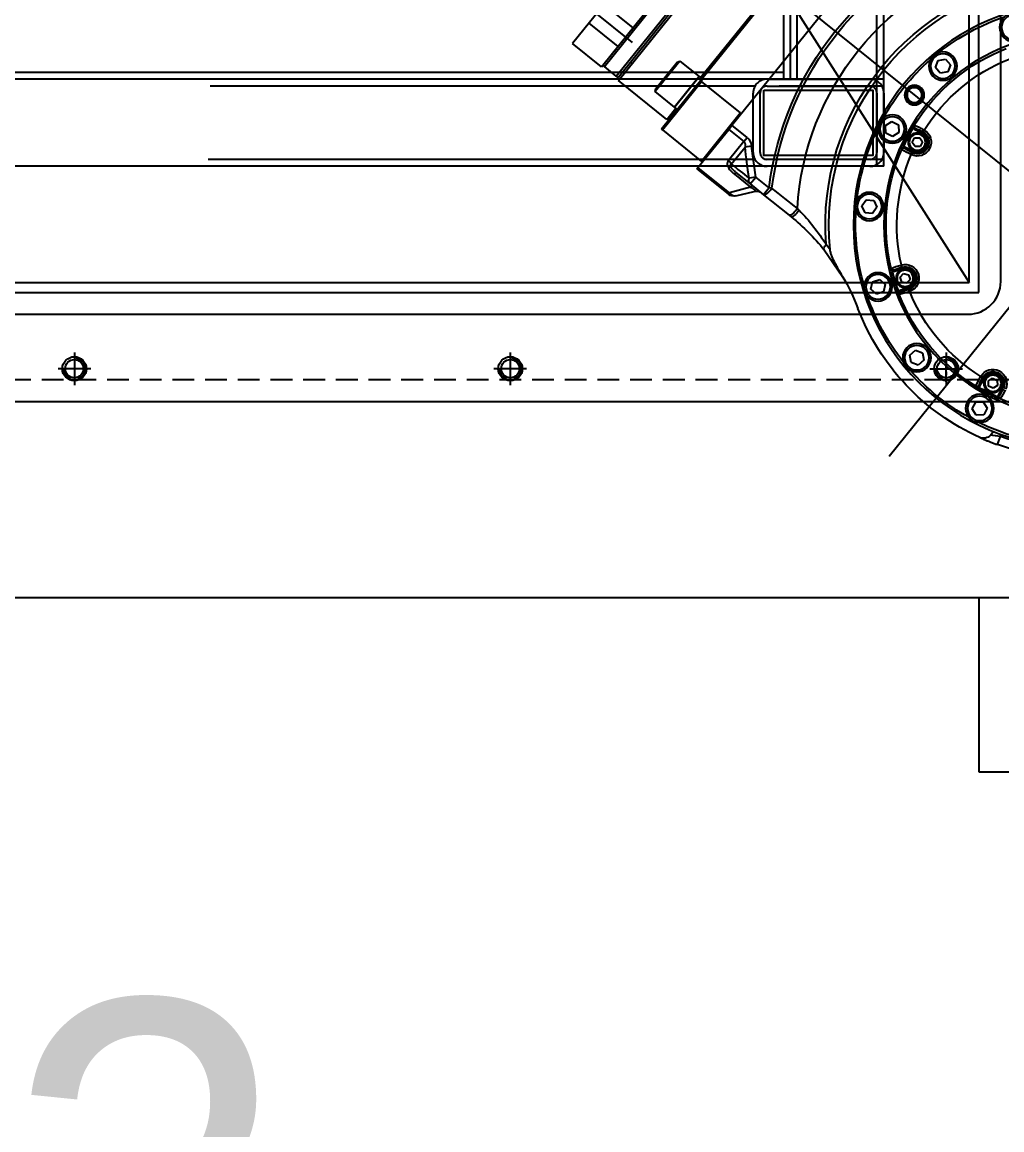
# Model space of a CAD drawing. Header units: millimetres. Extents: x 10462777 to 22643323, y 453826 to 1389191.
# Drawn here: x 11278695 to 11279144, y 584211 to 584719 of the extents above; entities that cross this region are included whole.
import ezdxf

# ---------------------------------------------------------------- set-up
doc = ezdxf.new("R2010")
doc.units = ezdxf.units.MM
doc.header["$LTSCALE"] = 200
doc.header["$MEASUREMENT"] = 0
doc.header["$PDMODE"] = 35
doc.header["$PDSIZE"] = -5
for name, pattern in [('CENTER', [2, 1.25, -0.25, 0.25, -0.25]), ('CENTER2', [1.125, 0.75, -0.125, 0.125, -0.125]), ('HIDDEN', [3.75, 2.5, -1.25]), ('PHANTOM', [2.5, 1.25, -0.25, 0.25, -0.25, 0.25, -0.25])]:
    doc.linetypes.add(name, pattern=pattern)
doc.layers.get('0').update_dxf_attribs({"linetype": 'CONTINUOUS'})
doc.layers.get('DEFPOINTS').update_dxf_attribs({"linetype": 'CONTINUOUS'})
for name, color, linetype in [('$DDT_AUDIT_GENERATED_(276)', 7, 'CONTINUOUS'), ('1', 1, 'CENTER'), ('3 Hidden', 3, 'HIDDEN'), ('7', 7, 'CONTINUOUS'), ('A290-7329-X511', 7, 'CONTINUOUS'), ('A290-7329-X512', 7, 'CONTINUOUS'), ('CL', 3, 'CONTINUOUS'), ('DR1438-001-010-001', 7, 'CONTINUOUS'), ('DV4_Default', 7, 'CONTINUOUS'), ('HL', 2, 'HIDDEN'), ('LIBRL_A6-BA-12X4', 7, 'CONTINUOUS'), ('LIBRL_A6-BA-5X16', 7, 'CONTINUOUS'), ('LIBRL_A6-BA-8X35', 7, 'CONTINUOUS'), ('LIBRL_A97L-0001-', 7, 'CONTINUOUS')]:
    doc.layers.add(name, color=color, linetype=linetype)
doc.layers.add('LAYOUT', color=8, linetype='CONTINUOUS', lineweight=25)
doc.layers.add('외형선(ISO)', color=7, linetype='CONTINUOUS', lineweight=50)
doc.styles.get("Standard").update_dxf_attribs({"font": 'SYMBOL'})
doc.dimstyles.new('DS ROBOTEC', dxfattribs={"dimscale": 0, "dimtxt": 2.5, "dimasz": 2.5, "dimexe": 0.3, "dimexo": 0.3, "dimgap": 0.5, "dimtad": 1, "dimzin": 9, "dimdsep": 46, "dimtxsty": 'Standard', "dimblk": 'OPEN', "dimcen": 0, "dimclrd": 4, "dimclre": 4, "dimclrt": 110, "dimazin": 2, "dimtm": 1.5, "dimtfac": 1, "dimtmove": 0, "dimatfit": 3, "dimldrblk": 'OPEN', "dimfxl": 1, "dimtfill": 1, "dimtolj": 1, "dimlwd": -1, "dimlwe": -1, "dimarcsym": 0})

# ---------------------------------------------------------------- blocks, each defined once
blk = doc.blocks.new('A$C0CF62632')
at = {"color": 4}
for p, q in [((25.88, 873.59), (25.88, 457.59)), ((25.88, 873.59), (490.88, 873.59)), ((25.88, 833.59), (490.88, 833.59)), ((65.88, 457.59), (65.88, 833.59)), ((65.88, 830.59), (65.88, 833.59)), ((68.88, 457.59), (68.88, 833.59)), ((71.88, 457.59), (71.88, 833.59)), ((71.88, 830.59), (490.88, 830.59))]:
    blk.add_line(p, q, dxfattribs=at)
at = {"color": 0}
blk.add_lwpolyline([(80.88, 838.59), (30.88, 838.59), (30.88, 868.59), (80.88, 868.59)], close=True, dxfattribs=at)
at = {"layer": '3 Hidden', "color": 4, "linetype": 'HIDDEN'}
for p, q in [((25.88, 870.39), (73.93, 870.39)), ((32.28, 873.59), (79.48, 873.59)), ((32.28, 870.39), (79.48, 870.39)), ((25.88, 839.99), (25.88, 867.19)), ((29.08, 839.99), (29.08, 867.19)), ((82.68, 867.19), (82.68, 839.99)), ((85.88, 867.19), (85.88, 839.99)), ((25.88, 836.79), (73.93, 836.79)), ((79.48, 836.79), (32.28, 836.79)), ((79.48, 833.59), (32.28, 833.59))]:
    blk.add_line(p, q, dxfattribs=at)
at = {"layer": '3 Hidden', "color": 0, "linetype": 'HIDDEN'}
blk.add_line((30.88, 839.99), (30.88, 868.59), dxfattribs=at)
at = {"layer": '3 Hidden', "color": 4, "linetype": 'HIDDEN'}
for centre, radius, start, end in [((32.28, 867.19), 6.4, 90, 180), ((32.28, 867.19), 3.2, 90, 180), ((79.48, 867.19), 6.4, 0, 90), ((79.48, 867.19), 3.2, 0, 90), ((32.28, 839.99), 6.4, 180, 270), ((32.28, 839.99), 3.2, 180, 270), ((79.48, 839.99), 6.4, 270, 360), ((79.48, 839.99), 3.2, 270, 360)]:
    blk.add_arc(centre, radius, start, end, dxfattribs=at)
at = {"layer": '7', "color": 7, "linetype": 'HIDDEN', "ltscale": 0.5}
blk.add_line((29.08, 873.59), (29.08, 41.59), dxfattribs=at)
at = {"layer": '7', "color": 0, "linetype": 'HIDDEN', "ltscale": 0.5}
for p, q in [((85.88, 870.39), (490.88, 870.39)), ((85.02, 836.79), (490.88, 836.79))]:
    blk.add_line(p, q, dxfattribs=at)
blk = doc.blocks.new('A$C5CE01415')
for points in [[(24.34, 117.5), (24.34, 107.5), (29.34, 112.5)], [(139.34, 117.5), (139.34, 107.5), (134.34, 112.5)], [(7.84, 105), (7.34, 105.5), (7.34, 100), (7.84, 100)], [(14.34, 105), (7.84, 105), (7.84, 100), (9.34, 100)], [(156.34, 105), (162.84, 105), (162.84, 100), (161.34, 100)], [(162.84, 105), (163.34, 105.5), (163.34, 100), (162.84, 100)], [(7.84, 60), (7.34, 60), (7.34, 54.5), (7.84, 55)], [(9.34, 60), (7.84, 60), (7.84, 55), (14.34, 55)], [(161.34, 60), (162.84, 60), (162.84, 55), (156.34, 55)], [(162.84, 60), (163.34, 60), (163.34, 54.5), (162.84, 55)], [(24.34, 52.5), (24.34, 42.5), (29.34, 47.5)], [(139.34, 52.5), (139.34, 42.5), (134.34, 47.5)]]:
    blk.add_hatch(color=256).paths.add_polyline_path(points)
at = {"lineweight": -2}
for p, q in [((7.34, 159.5), (7.84, 160)), ((24.34, 159.5), (23.84, 160)), ((7.34, 105.5), (7.84, 105)), ((163.34, 105.5), (162.84, 105)), ((7.34, 54.5), (7.84, 55)), ((163.34, 54.5), (162.84, 55)), ((7.34, 0.5), (7.84, 0)), ((24.34, 0.5), (23.84, 0))]:
    blk.add_line(p, q, dxfattribs=at)
for p, q in [((7.34, 159.5), (7.34, 0.5)), ((24.34, 159.5), (24.34, 0.5)), ((139.34, 160), (139.34, 0)), ((156.34, 160), (139.34, 160)), ((156.34, 0), (156.34, 160)), ((29.34, 112.5), (24.34, 117.5)), ((134.34, 112.5), (139.34, 117.5)), ((156.34, 120), (162.34, 120)), ((162.34, 120), (162.34, 40)), ((162.34, 120), (163.34, 119)), ((163.34, 41), (163.34, 119)), ((29.34, 112.5), (24.34, 107.5)), ((29.34, 47.5), (29.34, 112.5)), ((134.34, 112.5), (29.34, 112.5)), ((134.34, 47.5), (134.34, 112.5)), ((134.34, 112.5), (139.34, 107.5)), ((7.84, 105), (7.84, 55)), ((14.34, 105), (9.34, 100)), ((24.34, 105), (14.34, 105)), ((14.34, 105), (14.34, 55)), ((23.84, 105), (24.34, 105.5)), ((23.84, 105), (23.84, 55)), ((139.84, 105), (139.34, 105.5)), ((139.34, 105), (157.34, 105)), ((139.84, 105), (139.84, 55)), ((157.34, 105), (157.34, 55)), ((157.34, 105), (161.34, 100)), ((162.84, 105), (162.84, 55)), ((9.34, 100), (7.34, 100)), ((161.34, 100), (163.34, 100)), ((9.34, 60), (7.34, 60)), ((9.34, 60), (14.34, 55)), ((161.34, 60), (157.34, 55)), ((161.34, 60), (163.34, 60)), ((24.34, 55), (14.34, 55)), ((23.84, 55), (24.34, 54.5)), ((24.34, 52.5), (29.34, 47.5)), ((139.34, 52.5), (134.34, 47.5)), ((139.34, 55), (149.34, 55)), ((139.84, 55), (139.34, 54.5)), ((29.34, 47.5), (24.34, 42.5)), ((134.34, 47.5), (29.34, 47.5)), ((134.34, 47.5), (139.34, 42.5)), ((163.34, 41), (162.34, 40)), ((156.34, 40), (162.34, 40)), ((156.34, 0), (139.34, 0))]:
    blk.add_line(p, q)
at = {"color": 0, "linetype": 'ByBlock', "lineweight": -2}
for p, q in [((23.84, 160), (7.84, 160)), ((23.84, 105), (7.84, 105)), ((139.84, 105), (157.34, 105)), ((23.84, 55), (7.84, 55)), ((139.84, 55), (157.34, 55)), ((23.84, 0), (7.84, 0))]:
    blk.add_line(p, q, dxfattribs=at)
at = {"layer": '1', "lineweight": -3, "ltscale": 0.2}
blk.add_line((171.33, 80), (4.25, 80), dxfattribs=at)
at = {"layer": 'CL'}
for p, q in [((0, 145, -33.4), (29.76, 145, -33.4)), ((137.34, 142.5), (160.34, 142.5)), ((137.34, 17.5), (160.34, 17.5)), ((0, 15, -33.4), (29.76, 15, -33.4))]:
    blk.add_line(p, q, dxfattribs=at)
at = {"layer": 'HL'}
for p, q in [((7.34, 152, -33.4), (12.04, 152, -33.4)), ((12.04, 138, -33.4), (12.04, 152, -33.4)), ((12.04, 150.5, -33.4), (24.34, 150.5, -41.4)), ((139.34, 148), (156.34, 148)), ((7.34, 138, -33.4), (12.04, 138, -33.4)), ((12.04, 139.5, -33.4), (24.34, 139.5, -41.4)), ((139.34, 137), (156.34, 137)), ((139.34, 83), (142.34, 83)), ((156.34, 85), (142.34, 85)), ((142.34, 85), (142.34, 75)), ((139.34, 77), (142.34, 77)), ((156.34, 75), (142.34, 75)), ((7.34, 22, -33.4), (12.04, 22, -33.4)), ((12.04, 22, -33.4), (12.04, 8, -33.4)), ((12.04, 20.5, -33.4), (24.34, 20.5, -41.4)), ((139.34, 23), (156.34, 23)), ((139.34, 12), (156.34, 12)), ((7.34, 8, -33.4), (12.04, 8, -33.4)), ((12.04, 9.5, -33.4), (24.34, 9.5, -41.4))]:
    blk.add_line(p, q, dxfattribs=at)
at = {"layer": '외형선(ISO)'}
for p, q in [((24.34, 107.5), (24.34, 52.5)), ((139.34, 107.5), (139.34, 52.5)), ((9.34, 100), (9.34, 60)), ((161.34, 100), (161.34, 60))]:
    blk.add_line(p, q, dxfattribs=at)
blk = doc.blocks.new('A$C63343886')
at = {"layer": 'DR1438-001-010-001', "rotation": 270}
blk.add_blockref('A$C5CE01415', (412.734, 305.994, 8.6), dxfattribs=at)
blk = doc.blocks.new('A$C1F8A417F')
at = {"ltscale": 10}
blk.add_blockref('A$C63343886', (1434.04, 317.24), dxfattribs=at)
blk = doc.blocks.new('A$C23234039')
at = {"layer": '$DDT_AUDIT_GENERATED_(276)', "color": 7, "linetype": 'Continuous', "ltscale": 25.4}
for p, q in [((205, -80), (205, 80)), ((206, -79), (206, 79)), ((207, -79), (207, 80)), ((214, -79), (214, 80)), ((215, -79), (215, 79)), ((175.5, 55.47), (175.5, -55.47)), ((176.5, -55.35), (176.5, 55.35)), ((175.5, -55.47), (175, -56.38)), ((175.5, -55.47), (175.5, -85)), ((152, -56.38), (152, -85)), ((152, -56.38), (175, -56.38)), ((175, -85), (175, -56.38)), ((205, -70), (206, -70)), ((176.5, -80), (176.5, -73.35)), ((176.5, -80), (205, -80)), ((206, -79), (207, -79)), ((207, -79), (214, -79)), ((214, -79), (215, -79)), ((151.5, -85), (152, -85)), ((175, -85), (152, -85)), ((175, -85), (175.5, -85))]:
    blk.add_line(p, q, dxfattribs=at)
for centre, radius in [((0, 0), 102), ((0, 0), 88), ((95, 0), 4.5), ((95, 0), 4), ((95, 0), 3.4)]:
    blk.add_circle(centre, radius, dxfattribs=at)
for start, end in [(12.7124, 32.2876), (0, 9.7876), (350.2124, 0), (327.7124, 347.2876), (215.2124, 257.2876), (305.2124, 324.7876), (282.7124, 302.2876), (260.2124, 279.7876)]:
    blk.add_arc((0, 0), 101, start, end, dxfattribs=at)
at = {"layer": 'A290-7329-X511', "color": 7, "linetype": 'Continuous', "ltscale": 25.4}
for p, q in [((151.5, -63.33), (151.5, 63.33)), ((128.13, -75), (138.49, -65.22)), ((138.49, -65.22), (140.55, -67.31)), ((142.61, -63.33), (151.5, -63.33)), ((142.61, -65.72), (142.61, -63.33)), ((151.5, -65.72), (142.61, -65.72)), ((142.61, -65.72), (142.61, -77)), ((151.5, -65.72), (151.5, -63.33)), ((151.5, -88.21), (151.5, -65.72)), ((140.55, -77.4), (140.55, -67.31)), ((103.07, -74.35), (104.16, -74.23)), ((119.08, -74.3), (120.2, -75)), ((120.2, -75), (128.13, -75)), ((120.2, -75), (120.2, -79)), ((128.13, -79), (128.13, -75)), ((128.13, -75), (130.19, -77.27)), ((82.77, -81.27), (68.69, -85.43)), ((80.56, -79.55), (83.5, -78.85)), ((105.24, -79), (103.96, -79)), ((120.2, -79), (105.24, -79)), ((128.13, -79), (120.2, -79)), ((129.73, -87.41), (124.59, -80.59)), ((127.02, -79), (127.02, -80.09)), ((127.02, -80.09), (132.92, -88.21)), ((136.53, -80.09), (127.02, -80.09)), ((136.53, -79), (128.13, -79)), ((136.53, -80.09), (136.53, -79)), ((132.92, -88.21), (132.92, -89)), ((132.92, -88.21), (151.5, -88.21)), ((151.5, -89), (132.92, -89)), ((151.5, -89), (151.5, -88.21)), ((-34, -97.23), (-34, -96.17)), ((-35.32, -101), (-34, -97.23)), ((-30, -99.66), (-30, -97.49))]:
    blk.add_line(p, q, dxfattribs=at)
for centre, radius, start, end in [((0, 0), 113.22, 315.3613, 44.6387), ((0, 0), 114.84, 316.6416, 43.3584), ((0, 0), 127.91, 324.5243, 35.4757), ((0, 0), 140.36, 328.0376, 31.9624), ((0, 0), 141.68, 328.0376, 31.9624), ((142.81, -69.19), 5.86, 91.9343, 137.3978), ((0, 0), 103, 222.2256, 250.7253), ((-95.32, 167.76), 333, 312.6237, 315.0968), ((0, 0), 107, 222.2256, 250.7253), ((114.03, -166.99), 93.28, 96.7486, 109.1047), ((103.96, -179), 100, 90, 102.2324), ((121.4, -83), 4, 37, 90), ((43.5, -7305.81), 7229.06, 89.230816, 89.312957), ((103.96, -179), 100, 110.6518, 120.1476), ((132.92, -85), 4, 217, 270), ((0, 0), 107, 255.3788, 300.1476), ((-13.19, -67.59), 36.21, 234.9302, 242.3473), ((-26, -99.66), 4, 180, 255.3788)]:
    blk.add_arc(centre, radius, start, end, dxfattribs=at)
for centre, major_axis, ratio, start_param, end_param in [((103.96, -75), (0, 4), 0.226516, 1.408815, 3.141593), ((105.24, -75), (0, 4), 0.27411, 1.37788, 3.141593), ((120.2, -75), (0, 4), 0.284654, 1.395017, 3.141593), ((81.93, -77.36), (-0.85, 3.91), 0.341446, 3.141593, 4.249944), ((128.13, -75), (0, 4), 0.624777, 3.141593, 4.109122), ((142.61, -79.8), (-4, 0), 0.700018, 4.712389, 5.252808), ((132.92, -85), (3.19, 2.41), 0.731195, 3.141593, 4.208782)]:
    blk.add_ellipse(centre, major_axis=major_axis, ratio=ratio, start_param=start_param, end_param=end_param, dxfattribs=at)
for points, knots in [([(142.61, -65.72), (142.38, -65.72), (142.15, -65.78), (141.84, -65.93), (141.74, -65.99), (141.55, -66.12), (141.47, -66.19), (141.21, -66.42), (141.06, -66.58), (140.79, -66.94), (140.67, -67.12), (140.55, -67.31)], [0, 0, 0, 0, 0.25, 0.25, 0.375, 0.375, 0.5, 0.5, 0.75, 0.75, 1, 1, 1, 1]), ([(68.69, -85.43), (69.73, -85.03), (70.77, -84.64), (72.84, -83.83), (73.87, -83.41), (75.9, -82.51), (76.9, -82.03), (78.35, -81.21), (78.82, -80.93), (79.73, -80.3), (80.17, -79.96), (80.56, -79.55)], [0, 0, 0, 0, 0.25, 0.25, 0.5, 0.5, 0.75, 0.75, 0.875, 0.875, 1, 1, 1, 1]), ([(127.02, -80.09), (126.79, -80.04), (126.55, -79.99), (126.07, -79.91), (125.83, -79.87), (125.49, -79.85), (125.38, -79.84), (125.17, -79.84), (125.08, -79.84), (124.91, -79.85), (124.84, -79.86), (124.71, -79.89), (124.66, -79.91), (124.57, -79.95), (124.54, -79.97), (124.48, -80.01), (124.46, -80.04), (124.42, -80.11), (124.41, -80.17), (124.43, -80.34), (124.49, -80.47), (124.59, -80.59)], [0, 0, 0, 0, 0.125, 0.125, 0.25, 0.25, 0.3125, 0.3125, 0.375, 0.375, 0.4375, 0.4375, 0.5, 0.5, 0.5625, 0.5625, 0.625, 0.625, 0.75, 0.75, 1, 1, 1, 1]), ([(142.61, -77), (142.61, -77.26), (142.57, -77.51), (142.45, -77.87), (142.4, -77.99), (142.27, -78.22), (142.2, -78.34), (141.94, -78.66), (141.72, -78.86), (141.34, -79.11), (141.2, -79.19), (140.92, -79.34), (140.77, -79.41), (140.31, -79.59), (139.99, -79.69), (139.32, -79.85), (138.98, -79.91), (137.94, -80.05), (137.24, -80.09), (136.53, -80.09)], [0, 0, 0, 0, 0.125, 0.125, 0.1875, 0.1875, 0.25, 0.25, 0.375, 0.375, 0.4375, 0.4375, 0.5, 0.5, 0.625, 0.625, 0.75, 0.75, 1, 1, 1, 1]), ([(136.53, -79), (136.98, -79), (137.42, -78.99), (138.09, -78.94), (138.32, -78.92), (138.77, -78.86), (139, -78.83), (139.34, -78.75), (139.45, -78.73), (139.67, -78.66), (139.78, -78.63), (140.1, -78.5), (140.29, -78.39), (140.57, -78.12), (140.63, -77.96), (140.65, -77.74), (140.64, -77.67), (140.61, -77.53), (140.58, -77.47), (140.55, -77.4)], [0, 0, 0, 0, 0.25, 0.25, 0.375, 0.375, 0.5, 0.5, 0.5625, 0.5625, 0.625, 0.625, 0.75, 0.75, 0.875, 0.875, 0.9375, 0.9375, 1, 1, 1, 1]), ([(-27.01, -103.53), (-27.01, -103.53), (-27.07, -103.52), (-27.3, -103.46), (-27.47, -103.41), (-27.92, -103.29), (-28.19, -103.22), (-28.67, -103.09), (-28.84, -103.04), (-29.19, -102.94), (-29.38, -102.89), (-29.77, -102.77), (-29.98, -102.72), (-30.4, -102.59), (-30.63, -102.52), (-31.3, -102.32), (-31.77, -102.17), (-32.75, -101.86), (-33.26, -101.7), (-34.29, -101.36), (-34.8, -101.18), (-35.32, -101)], [0, 0, 0, 0, 0.125, 0.125, 0.25, 0.25, 0.375, 0.375, 0.4375, 0.4375, 0.5, 0.5, 0.5625, 0.5625, 0.625, 0.625, 0.75, 0.75, 0.875, 0.875, 1, 1, 1, 1])]:
    blk.add_open_spline(points, degree=3, knots=knots, dxfattribs=at)
blk.add_open_spline([(104.16, -74.23), (109.14, -74.26), (114.12, -74.28), (119.08, -74.3)], degree=3, dxfattribs=at)
at = {"layer": 'A290-7329-X512', "color": 7, "linetype": 'Continuous', "ltscale": 25.4}
for p, q in [((81.3, -10.7), (81.47, -9.71)), ((81.47, -9.71), (81.72, -9.75)), ((81.47, -10.73), (81.3, -10.7)), ((81.32, -11.47), (81.38, -11.18)), ((85.26, -12.25), (81.32, -11.47)), ((81.38, -11.18), (81.47, -10.73)), ((81.38, -11.18), (85.32, -11.96)), ((85.26, -12.25), (85.32, -11.96)), ((86.37, -12.3), (85.87, -12.23)), ((79.21, -21.23), (78.98, -22.2)), ((79.23, -22.26), (78.98, -22.2)), ((79.21, -21.23), (79.38, -21.27)), ((79.47, -20.82), (79.38, -21.27)), ((79.52, -20.52), (79.47, -20.82)), ((83.4, -21.6), (79.47, -20.82)), ((79.52, -20.52), (83.46, -21.31)), ((83.46, -21.31), (83.4, -21.6)), ((84.5, -21.69), (84.01, -21.57)), ((49.39, -65.62), (49.64, -65.45)), ((51.62, -68.95), (49.39, -65.62)), ((49.64, -65.45), (50.03, -65.19)), ((49.64, -65.45), (51.87, -68.78)), ((49.93, -65.05), (50.74, -64.47)), ((50.03, -65.19), (49.93, -65.05)), ((50.74, -64.47), (50.89, -64.68)), ((40.99, -71.02), (40.15, -71.55)), ((40.99, -71.02), (41.09, -71.17)), ((41.47, -70.91), (41.09, -71.17)), ((41.72, -70.74), (41.47, -70.91)), ((43.7, -74.24), (41.47, -70.91)), ((41.72, -70.74), (43.95, -74.08)), ((51.62, -68.95), (51.87, -68.78)), ((52.38, -69.77), (52.08, -69.37)), ((40.28, -71.77), (40.15, -71.55)), ((43.95, -74.08), (43.7, -74.24)), ((44.41, -75.09), (44.16, -74.66)), ((-21.6, -83.4), (-20.82, -79.47)), ((-20.52, -79.52), (-21.31, -83.46)), ((-20.52, -79.52), (-20.82, -79.47)), ((-12.25, -85.26), (-11.47, -81.32)), ((-11.47, -81.32), (-11.18, -81.38)), ((-10.73, -81.47), (-10.7, -81.3)), ((-10.7, -81.3), (-9.71, -81.47)), ((-21.69, -84.5), (-21.57, -84.01)), ((-21.31, -83.46), (-21.6, -83.4)), ((-12.3, -86.37), (-12.23, -85.87)), ((-12.25, -85.26), (-11.96, -85.32)), ((-11.18, -81.38), (-11.96, -85.32)), ((-11.18, -81.38), (-10.73, -81.47)), ((-9.71, -81.47), (-9.75, -81.72))]:
    blk.add_line(p, q, dxfattribs=at)
for centre, radius, start, end in [((0, 0), 87.04, 352.8627, 29.6373), ((0, 0), 82.04, 353.2029, 29.2971), ((80.42, -16), 6.37, 80.5903, 256.9097), ((77.36, -39.56), 30.12, 72.597, 81.6735), ((80.42, -16), 5.37, 80.5903, 256.9097), ((80.42, -16), 4.91, 78.75, 258.75), ((80.42, -16), 4.62, 78.75, 258.75), ((78.45, -30.36), 19.86, 70.1972, 81.2461), ((0, 0), 86.74, 345.6033, 351.8967), ((0, 0), 87.24, 345.6033, 351.8967), ((85.51, -10.98), 1.3, 258.7859, 286.1304), ((85.51, -10.98), 0.998, 258.7155, 352.7916), ((-50.96, -74.71), 151.46, 24.8297, 24.9511), ((66.95, -9.51), 19.62, 351.8277, 355.3302), ((0, 0), 82.04, 308.2029, 344.2971), ((0, 0), 87.04, 307.8627, 344.6373), ((86.61, 6.97), 30.15, 255.8301, 264.8995), ((84.09, -1.99), 19.85, 256.2496, 267.3071), ((83.2, -22.58), 0.998, 344.7084, 78.7845), ((83.2, -22.58), 1.3, 51.3283, 78.7554), ((-18.51, 88.54), 151.49, 312.5489, 312.6703), ((65.49, -16.84), 19.62, 342.1698, 345.6723), ((0, 0), 87.04, 217.8627, 254.6373), ((45.56, -68.18), 6.37, 35.5903, 211.9097), ((45.56, -68.18), 5.37, 35.5903, 211.9097), ((45.56, -68.18), 4.91, 33.75, 213.75), ((45.56, -68.18), 4.62, 33.75, 213.75), ((34.01, -76.94), 19.86, 25.1972, 36.2461), ((26.73, -82.67), 30.12, 27.597, 36.6735), ((0, 0), 86.74, 300.6033, 306.8967), ((0, 0), 87.24, 300.6033, 306.8967), ((52.7, -68.23), 1.3, 213.7859, 241.1304), ((52.7, -68.23), 0.998, 213.7155, 307.7916), ((40.62, -54.06), 19.62, 306.8277, 310.3302), ((-88.86, -16.79), 151.46, 339.8297, 339.9511), ((-16, -80.42), 6.37, 350.5903, 166.9097), ((-16, -80.42), 5.37, 350.5903, 166.9097), ((-16, -80.42), 4.91, 348.75, 168.75), ((-16, -80.42), 4.62, 348.75, 168.75), ((0, 0), 87.04, 262.8627, 299.6373), ((0, 0), 82.04, 263.2029, 299.2971), ((66.17, -56.32), 30.15, 210.8301, 219.8995), ((58.06, -60.87), 19.85, 211.2496, 222.3071), ((49.52, 75.7), 151.49, 267.5489, 267.6703), ((42.87, -74.8), 0.998, 299.7084, 33.7845), ((34.41, -58.22), 19.62, 297.1698, 300.6723), ((42.87, -74.8), 1.3, 6.3283, 33.7554), ((6.97, -86.61), 30.15, 165.8301, 174.8995), ((-1.99, -84.09), 19.85, 166.2496, 177.3071), ((88.54, 18.51), 151.49, 222.5489, 222.6703), ((-22.58, -83.2), 0.998, 254.7084, 348.7845), ((-16.84, -65.49), 19.62, 252.1698, 255.6723), ((0, 0), 87.24, 255.6033, 261.8967), ((-22.58, -83.2), 1.3, 321.3283, 348.7554), ((0, 0), 86.74, 255.6033, 261.8967), ((-9.51, -66.95), 19.62, 261.8277, 265.3302), ((-10.98, -85.51), 1.3, 168.7859, 196.1304), ((-10.98, -85.51), 0.998, 168.7155, 262.7916), ((-30.36, -78.45), 19.86, 340.1972, 351.2461), ((-74.71, 50.96), 151.46, 294.8297, 294.9511), ((-39.56, -77.36), 30.12, 342.597, 351.6735)]:
    blk.add_arc(centre, radius, start, end, dxfattribs=at)
for centre, major_axis, ratio, start_param, end_param in [((81.67, -9.75), (-0.198, -0.98), 0.050906, 0.052428, 1.574889), ((85.37, -10.69), (-0.904, -0.427), 0.997882, 0.934771, 2.575374), ((-21.29, -106.96), (31.66, 159.04), 0.745659, 5.491872, 5.494104), ((79.18, -22.25), (0.192, 0.981), 0.050906, 4.708296, 6.230757), ((21.29, 106.9), (-31.67, -158.98), 0.745657, 0.789541, 0.791774), ((82.97, -22.79), (-0.672, 0.74), 0.997882, 3.707811, 5.348415), ((50.86, -64.64), (-0.833, -0.553), 0.050906, 0.052428, 1.574889), ((-90.61, -60.58), (134.76, 90.1), 0.745657, 5.491411, 5.493643), ((52.81, -67.93), (-0.941, 0.338), 0.997882, 0.934771, 2.575374), ((40.26, -71.72), (0.83, 0.558), 0.050906, 4.708296, 6.230757), ((42.55, -74.78), (0.048, 0.999), 0.997882, 3.707811, 5.348415), ((90.65, 60.53), (-134.81, -90.02), 0.745657, 0.789541, 0.791774), ((-22.79, -82.97), (0.74, 0.672), 0.997882, 3.707811, 5.348415), ((106.9, -21.29), (-158.98, 31.67), 0.745657, 0.789541, 0.791774), ((-106.96, 21.29), (159.04, -31.66), 0.745659, 5.491871, 5.494103), ((-10.69, -85.37), (-0.427, 0.904), 0.997882, 0.934771, 2.575374), ((-9.75, -81.67), (-0.98, 0.198), 0.050906, 0.052428, 1.574889)]:
    blk.add_ellipse(centre, major_axis=major_axis, ratio=ratio, start_param=start_param, end_param=end_param, dxfattribs=at)
for points in [[(85.87, -12.23), (85.94, -12.13), (86, -12.05), (86.14, -11.88), (86.21, -11.79), (86.33, -11.62), (86.38, -11.52), (86.46, -11.32), (86.49, -11.21), (86.5, -11.11)], [(84.17, -22.84), (84.2, -22.74), (84.21, -22.63), (84.21, -22.41), (84.2, -22.31), (84.16, -22.09), (84.13, -21.99), (84.07, -21.78), (84.04, -21.68), (84.01, -21.57)], [(52.08, -69.37), (52.19, -69.34), (52.3, -69.33), (52.51, -69.31), (52.62, -69.3), (52.83, -69.26), (52.93, -69.23), (53.13, -69.14), (53.23, -69.08), (53.31, -69.02)], [(43.36, -75.67), (43.46, -75.61), (43.55, -75.55), (43.7, -75.4), (43.77, -75.31), (43.89, -75.13), (43.94, -75.04), (44.04, -74.85), (44.09, -74.75), (44.16, -74.66)], [(-22.84, -84.17), (-22.74, -84.2), (-22.63, -84.21), (-22.41, -84.21), (-22.31, -84.2), (-22.09, -84.16), (-21.99, -84.13), (-21.78, -84.07), (-21.68, -84.04), (-21.57, -84.01)], [(-12.23, -85.87), (-12.13, -85.94), (-12.05, -86), (-11.88, -86.14), (-11.79, -86.21), (-11.62, -86.33), (-11.52, -86.38), (-11.32, -86.46), (-11.21, -86.49), (-11.11, -86.5)]]:
    blk.add_open_spline(points, degree=3, knots=[0, 0, 0, 0, 0.25, 0.25, 0.5, 0.5, 0.75, 0.75, 1, 1, 1, 1], dxfattribs=at)
at = {"layer": 'DV4_Default', "color": 1, "linetype": 'CENTER2', "ltscale": 25.4}
for p, q in [((0, 139.31), (0, -136.44)), ((233.6, 0), (-128.46, 0))]:
    blk.add_line(p, q, dxfattribs=at)
at = {"layer": 'LIBRL_A6-BA-12X4', "color": 7, "linetype": 'Continuous', "ltscale": 25.4}
for p, q in [((177.3, -55.35), (177.3, -73.35)), ((188.6, -55.35), (177.3, -55.35)), ((188.6, -55.35), (188.6, -73.35)), ((189.3, -56.56), (188.6, -55.35)), ((189.3, -72.13), (189.3, -56.56)), ((177.3, -73.35), (188.6, -73.35)), ((188.6, -73.35), (189.3, -72.13))]:
    blk.add_line(p, q, dxfattribs=at)
at = {"layer": 'LIBRL_A6-BA-5X16', "color": 7, "linetype": 'Continuous', "ltscale": 25.4}
for p, q in [((78.69, -14.47), (78.24, -16.74)), ((80.87, -13.73), (78.69, -14.47)), ((82.61, -15.26), (80.87, -13.73)), ((78.24, -16.74), (79.97, -18.26)), ((79.97, -18.26), (82.16, -17.52)), ((82.16, -17.52), (82.61, -15.26)), ((45.41, -65.88), (43.49, -67.16)), ((47.48, -66.9), (45.41, -65.88)), ((43.49, -67.16), (43.64, -69.46)), ((43.64, -69.46), (45.71, -70.48)), ((45.71, -70.48), (47.63, -69.2)), ((47.63, -69.2), (47.48, -66.9)), ((-16.74, -78.24), (-18.26, -79.97)), ((-18.26, -79.97), (-17.52, -82.16)), ((-14.47, -78.69), (-16.74, -78.24)), ((-15.26, -82.61), (-13.73, -80.87)), ((-13.73, -80.87), (-14.47, -78.69)), ((-17.52, -82.16), (-15.26, -82.61))]:
    blk.add_line(p, q, dxfattribs=at)
for centre, radius in [((80.42, -16), 4.25), ((80.42, -16), 3.73), ((45.56, -68.18), 4.25), ((45.56, -68.18), 3.73), ((-16, -80.42), 4.25), ((-16, -80.42), 3.73)]:
    blk.add_circle(centre, radius, dxfattribs=at)
at = {"layer": 'LIBRL_A6-BA-8X35', "color": 7, "linetype": 'Continuous', "ltscale": 25.4}
for p, q in [((90.89, 21.14), (89.78, 17.86)), ((94.29, 21.81), (90.89, 21.14)), ((96.57, 19.21), (94.29, 21.81)), ((89.78, 17.86), (92.06, 15.25)), ((92.06, 15.25), (95.46, 15.93)), ((95.46, 15.93), (96.57, 19.21)), ((92.06, -15.25), (89.78, -17.86)), ((89.78, -17.86), (90.89, -21.14)), ((95.46, -15.93), (92.06, -15.25)), ((94.29, -21.81), (96.57, -19.21)), ((96.57, -19.21), (95.46, -15.93)), ((90.89, -21.14), (94.29, -21.81)), ((79.22, -49.32), (76.11, -50.85)), ((82.1, -51.25), (79.22, -49.32)), ((76.11, -50.85), (75.88, -54.31)), ((75.88, -54.31), (78.76, -56.24)), ((78.76, -56.24), (81.87, -54.7)), ((81.87, -54.7), (82.1, -51.25)), ((50.85, -76.11), (49.32, -79.22)), ((54.31, -75.88), (50.85, -76.11)), ((56.24, -78.76), (54.31, -75.88)), ((49.32, -79.22), (51.25, -82.1)), ((54.7, -81.87), (56.24, -78.76)), ((51.25, -82.1), (54.7, -81.87)), ((-21.14, -90.89), (-21.81, -94.29)), ((-17.86, -89.78), (-21.14, -90.89)), ((-15.25, -92.06), (-17.86, -89.78)), ((17.86, -89.78), (15.25, -92.06)), ((21.14, -90.89), (17.86, -89.78)), ((21.81, -94.29), (21.14, -90.89)), ((-21.81, -94.29), (-19.21, -96.57)), ((-19.21, -96.57), (-15.93, -95.46)), ((-15.93, -95.46), (-15.25, -92.06)), ((15.25, -92.06), (15.93, -95.46)), ((15.93, -95.46), (19.21, -96.57)), ((19.21, -96.57), (21.81, -94.29))]:
    blk.add_line(p, q, dxfattribs=at)
for centre, radius in [((78.99, 52.78), 6.5), ((78.99, 52.78), 5.63), ((93.17, 18.53), 6.5), ((93.17, 18.53), 5.63), ((93.17, -18.53), 6.5), ((93.17, -18.53), 5.63), ((78.99, -52.78), 6.5), ((78.99, -52.78), 5.63), ((52.78, -78.99), 6.5), ((52.78, -78.99), 5.63), ((-18.53, -93.17), 6.5), ((-18.53, -93.17), 5.63), ((18.53, -93.17), 6.5), ((18.53, -93.17), 5.63)]:
    blk.add_circle(centre, radius, dxfattribs=at)
at = {"layer": 'LIBRL_A97L-0001-', "color": 7, "linetype": 'Continuous', "ltscale": 25.4}
for p, q in [((177.3, -55.35), (175.5, -55.35)), ((177.3, -73.35), (177.3, -55.35)), ((175.5, -73.35), (177.3, -73.35))]:
    blk.add_line(p, q, dxfattribs=at)
blk = doc.blocks.new('A$C7DA30AB0')
at = {"layer": 'LAYOUT', "color": 6, "linetype": 'PHANTOM'}
blk.add_circle((3030.45, 3025.99, 0), 2693.02, dxfattribs=at)
blk = doc.blocks.new('A$C6F7E1649')
at = {"color": 7, "linetype": 'Continuous', "lineweight": -3, "ltscale": 10}
for p, q in [((1590, 150, 0), (1590, 1080, 0)), ((1540, 1030, 0), (560, 1030, 0)), ((1540, 200, 0), (1540, 1030, 0)), ((1535.5, 1025.5, 0), (564.5, 1025.5, 0)), ((1535.5, 204.5, 0), (1535.5, 1025.5, 0))]:
    blk.add_line(p, q, dxfattribs=at)
at = {"color": 2, "linetype": 'HIDDEN', "lineweight": -3, "ltscale": 0.02}
blk.add_line((1580, 180, 0), (1580, 1050, 0), dxfattribs=at)
at = {"lineweight": -3, "ltscale": 10}
for p, q in [((1535, 1040, 0), (585, 1040, 0)), ((1550, 205, 0), (1550, 1025, 0))]:
    blk.add_line(p, q, dxfattribs=at)
at = {"color": 2, "linetype": 'Continuous', "lineweight": -3, "ltscale": 10}
blk.add_line((1330, 895, 0), (1535.5, 1025.5, 0), dxfattribs=at)
at = {"color": 1, "linetype": 'CENTER', "ltscale": 0.03}
for p, q in [((1575, 1007.5, 0), (1575, 1022.5, 0)), ((1575, 1009, 0), (1575, 1021, 0)), ((1567.5, 1015, 0), (1582.5, 1015, 0)), ((1581, 1015, 0), (1569, 1015, 0)), ((1575, 822.5, 0), (1575, 807.5, 0)), ((1575, 821, 0), (1575, 809, 0)), ((1567.5, 815, 0), (1582.5, 815, 0)), ((1569, 815, 0), (1581, 815, 0)), ((1575, 622.5, 0), (1575, 607.5, 0)), ((1575, 621, 0), (1575, 609, 0)), ((1567.5, 615, 0), (1582.5, 615, 0)), ((1569, 615, 0), (1581, 615, 0))]:
    blk.add_line(p, q, dxfattribs=at)
at = {"ltscale": 0.01}
for centre in [(1575, 1015, 0), (1575, 815, 0), (1575, 615, 0)]:
    blk.add_circle(centre, 5.5, dxfattribs=at)
at = {"ltscale": 0.03}
for centre in [(1575, 1015, 0), (1575, 815, 0), (1575, 615, 0)]:
    blk.add_circle(centre, 4.188, dxfattribs=at)
at = {"lineweight": -3, "ltscale": 10}
blk.add_arc((1535, 1025, 0), 15, 0, 90, dxfattribs=at)
at = {"color": 3, "ltscale": 0.03}
for centre in [(1575, 1015, 0), (1575, 815, 0), (1575, 615, 0)]:
    blk.add_arc(centre, 5, 270, 180, dxfattribs=at)
at = {"layer": '외형선(ISO)', "lineweight": -3}
for p, q in [((1760, 1030, 0), (1760, 1170, 0)), ((1680, 80, 0), (1680, 1150, 0)), ((1680, 1030, 0), (1760, 1030, 0))]:
    blk.add_line(p, q, dxfattribs=at)
blk = doc.blocks.new('_OPEN')
at = {"color": 0, "linetype": 'ByBlock'}
for p, q in [((-1, 0.1667), (0, 0)), ((0, 0), (-1, -0.1667)), ((0, 0), (-1, 0))]:
    blk.add_line(p, q, dxfattribs=at)
blk = doc.blocks.new('*D254')
at = {"color": 4, "linetype": 'ByBlock', "ltscale": 10, "transparency": 16777216}
for p, q in [((11279385.58, 584440.5), (11279385.58, 584001.41)), ((11279253.74, 584434.42), (11279253.74, 584001.41)), ((11279078.74, 584022.41), (11278377.94, 584022.41)), ((11279385.58, 584022.41), (11279253.74, 584022.41)), ((11279560.58, 584022.41), (11279735.58, 584022.41))]:
    blk.add_line(p, q, dxfattribs=at)
at = {"layer": 'DEFPOINTS', "color": 0, "ltscale": 10, "transparency": 16777216}
for p in [(11279385.58, 584461.5), (11279253.74, 584455.42, 0), (11279253.74, 584022.41)]:
    blk.add_point(p, dxfattribs=at)
at = {"color": 4, "ltscale": 10, "transparency": 16777216, "xscale": 175, "yscale": 175, "zscale": 175}
blk.add_blockref('_OPEN', (11279253.74, 584022.41), dxfattribs=at)
at = {"color": 4, "ltscale": 10, "transparency": 16777216, "xscale": 175, "yscale": 175, "zscale": 175, "rotation": 180}
blk.add_blockref('_OPEN', (11279385.58, 584022.41), dxfattribs=at)
at = {"color": 110, "ltscale": 10, "transparency": 16777216, "insert": (11278621.24, 584181.67), "char_height": 175, "attachment_point": 5, "bg_fill": 3, "box_fill_scale": 1.25, "bg_fill_color": 256, "bg_fill_true_color": 13158600, "bg_fill_transparency": 0}
blk.add_mtext('\\A1;132', dxfattribs=at)

msp = doc.modelspace()

# ---------------------------------------------------------------- block references
at = {"ltscale": 10, "rotation": 180}
msp.add_blockref('A$C0CF62632', (11279116.00281, 585526.88814, 0), dxfattribs=at)

# ---------------------------------------------------------------- next in the draw order: block references
at = {"ltscale": 10, "rotation": 51.1429793073033}
msp.add_blockref('A$C1F8A417F', (11278165.47006, 582967.95012, 0), dxfattribs=at)

# ---------------------------------------------------------------- next in the draw order: block references
at = {"ltscale": 10}
msp.add_blockref('A$C7DA30AB0', (11276684.40366, 580408.4363, 0), dxfattribs=at)
at = {"xscale": -1, "rotation": 321.1429793099957}
msp.add_blockref('A$C23234039', (11279178.13154, 584626.39325, 8.6), dxfattribs=at)

# ---------------------------------------------------------------- next in the draw order: block references
at = {"ltscale": 10, "rotation": 270}
msp.add_blockref('A$C6F7E1649', (11278103.73988, 586135.42309, 0), dxfattribs=at)

# ---------------------------------------------------------------- next in the draw order: dimensions: what is measured, and where the dimension line sits
at = {"ltscale": 10}
dim = msp.add_linear_dim(base=(11279253.73985, 584022.40798, 0), p1=(11279385.57571, 584461.49605, 0), p2=(11279253.73985, 584455.42308, 0), dimstyle='DS ROBOTEC', override={"dimscale": 70, "dimgap": 1, "dimdec": 0, "dimarcsym": 1}, dxfattribs=at)
dim.commit()
dim.dimension.update_dxf_attribs({"geometry": '*D254', "text_midpoint": (11278621.23985, 584022.40798, 0), "dimtype": 160})

doc.saveas('drawing.dxf')
